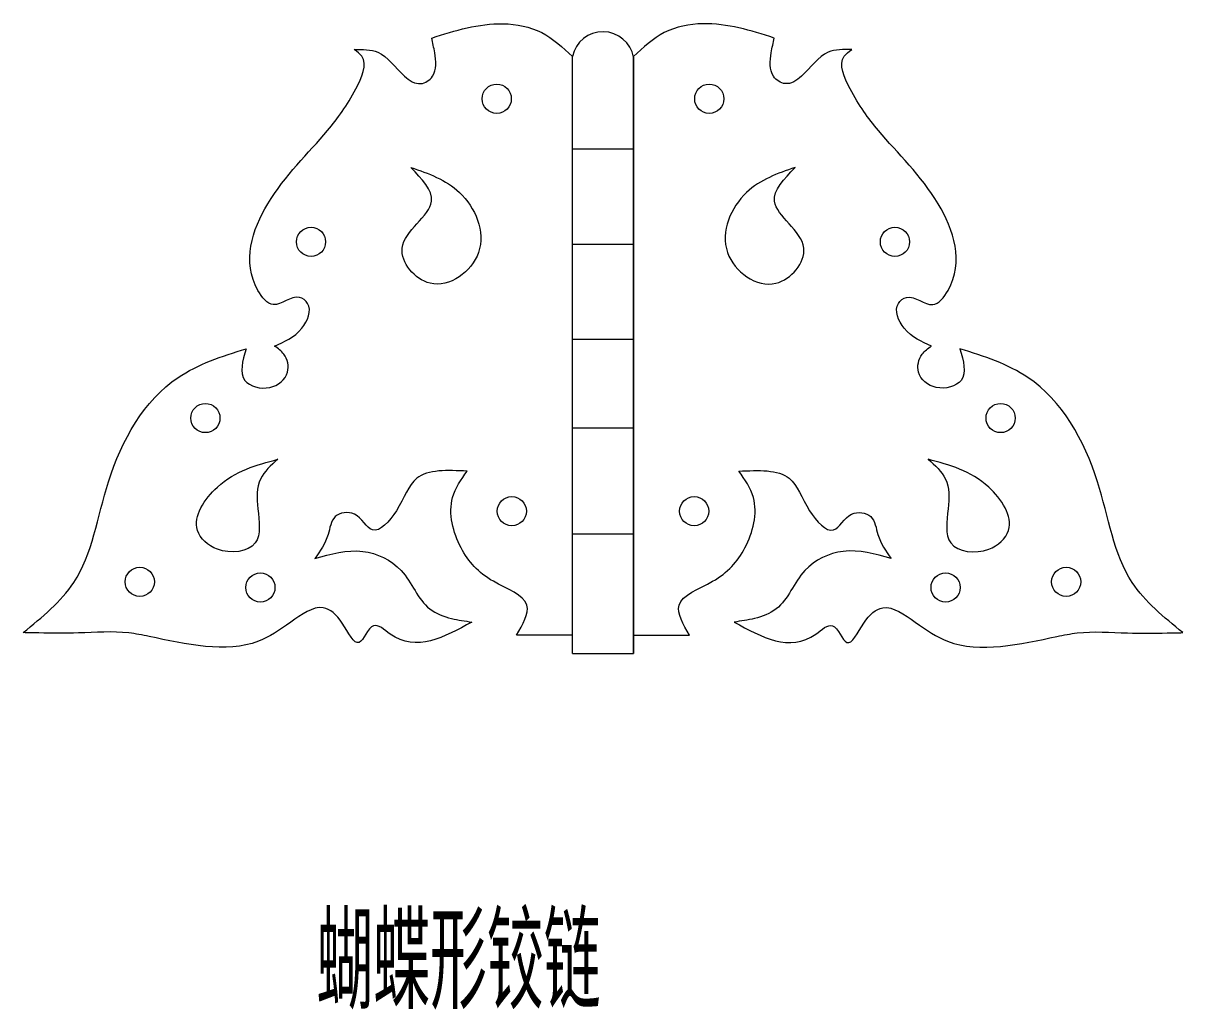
# Model space of a CAD drawing. Header units: millimetres. Extents: x -51923 to -51163, y -26833 to -26390.
# Drawn here: x -51767.1 to -51725.37, y -26714.15 to -26678.67 of the extents above; entities that cross this region are included whole.
import ezdxf

# ---------------------------------------------------------------- set-up
doc = ezdxf.new("R2010")
doc.units = ezdxf.units.MM
doc.header["$LTSCALE"] = 0.35
doc.styles.get("Standard").update_dxf_attribs({"font": 'simhei.ttf', "width": 0.5})

msp = doc.modelspace()

# ---------------------------------------------------------------- linework, layer by layer
at = {"lineweight": 13}
for p, q in [((-51747.336, -26683.185), (-51745.133, -26683.185)), ((-51747.336, -26686.618), (-51745.133, -26686.618)), ((-51745.133, -26690.049), (-51747.336, -26690.049)), ((-51747.336, -26693.221), (-51745.133, -26693.221)), ((-51747.336, -26697.04), (-51745.133, -26697.04)), ((-51747.336, -26700.678), (-51749.347, -26700.678)), ((-51745.133, -26700.678), (-51743.123, -26700.678))]:
    msp.add_line(p, q, dxfattribs=at)
for points in [[(-51747.336, -26701.337), (-51747.336, -26679.864)], [(-51745.133, -26701.337), (-51745.133, -26679.864)], [(-51745.133, -26679.892), (-51745.133, -26701.337)], [(-51747.336, -26701.337), (-51745.133, -26701.337)]]:
    msp.add_lwpolyline(points, dxfattribs=at)
for centre in [(-51750.059, -26681.389), (-51742.411, -26681.389), (-51756.741, -26686.535), (-51735.729, -26686.535), (-51760.543, -26692.871), (-51731.927, -26692.871), (-51749.517, -26696.221), (-51742.953, -26696.221), (-51762.904, -26698.762), (-51729.566, -26698.762), (-51758.564, -26698.965), (-51733.906, -26698.965)]:
    msp.add_circle(centre, 0.525, dxfattribs=at)
msp.add_arc((-51746.238, -26680.104), 1.125, 10.8967, 167.6694, dxfattribs=at)
for points in [[(-51752.397, -26679.205), (-51749.829, -26678.692), (-51748.44, -26679.012), (-51747.336, -26679.864)], [(-51740.073, -26679.205), (-51742.641, -26678.692), (-51744.03, -26679.012), (-51745.133, -26679.864)], [(-51755.185, -26679.623), (-51754.343, -26679.713), (-51753.376, -26680.581), (-51752.794, -26680.845), (-51752.37, -26680.581), (-51752.291, -26679.734), (-51752.397, -26679.205)], [(-51737.285, -26679.623), (-51738.127, -26679.713), (-51739.094, -26680.581), (-51739.676, -26680.845), (-51740.099, -26680.581), (-51740.179, -26679.734), (-51740.073, -26679.205)], [(-51758.056, -26690.281), (-51757.076, -26689.642), (-51756.863, -26688.748), (-51757.162, -26688.536), (-51758.099, -26688.791), (-51758.653, -26688.28), (-51758.296, -26685.163), (-51756.147, -26682.532), (-51755.126, -26681.029), (-51754.913, -26679.862), (-51755.185, -26679.623)], [(-51734.413, -26690.281), (-51735.393, -26689.642), (-51735.606, -26688.748), (-51735.308, -26688.536), (-51734.371, -26688.791), (-51733.817, -26688.28), (-51734.174, -26685.163), (-51736.323, -26682.532), (-51737.344, -26681.029), (-51737.557, -26679.862), (-51737.285, -26679.623)], [(-51753.144, -26683.859), (-51752.405, -26685.072), (-51753.461, -26686.76), (-51752.458, -26688.025), (-51750.716, -26686.918), (-51751.402, -26684.756), (-51753.144, -26683.859)], [(-51739.325, -26683.859), (-51740.064, -26685.072), (-51739.009, -26686.76), (-51740.012, -26688.025), (-51741.753, -26686.918), (-51741.067, -26684.756), (-51739.325, -26683.859)], [(-51767.099, -26700.588), (-51765.281, -26698.79), (-51764.029, -26695.161), (-51761.528, -26691.412), (-51759.081, -26690.38)], [(-51759.081, -26690.38), (-51759.121, -26691.515), (-51758.227, -26691.771), (-51757.588, -26691.217), (-51757.715, -26690.579), (-51758.056, -26690.281)], [(-51733.389, -26690.38), (-51733.348, -26691.515), (-51734.243, -26691.771), (-51734.882, -26691.217), (-51734.754, -26690.579), (-51734.413, -26690.281)], [(-51725.371, -26700.588), (-51727.188, -26698.79), (-51728.441, -26695.161), (-51730.942, -26691.412), (-51733.389, -26690.38)], [(-51757.935, -26694.354), (-51760.113, -26695.356), (-51760.826, -26696.91), (-51760.113, -26697.59), (-51758.752, -26697.363), (-51758.655, -26696.133), (-51758.558, -26695.064), (-51757.935, -26694.354)], [(-51734.535, -26694.354), (-51732.356, -26695.356), (-51731.644, -26696.91), (-51732.356, -26697.59), (-51733.718, -26697.363), (-51733.815, -26696.133), (-51733.912, -26695.064), (-51734.535, -26694.354)], [(-51751.128, -26694.78), (-51752.939, -26695.039), (-51753.671, -26696.202), (-51754.534, -26696.891), (-51755.18, -26696.331), (-51755.87, -26696.417), (-51756.129, -26697.063), (-51756.603, -26697.924)], [(-51749.347, -26700.678), (-51748.973, -26699.604), (-51750.18, -26698.743), (-51751.344, -26697.537), (-51751.645, -26695.728), (-51751.128, -26694.78)], [(-51743.123, -26700.678), (-51743.497, -26699.604), (-51742.29, -26698.743), (-51741.126, -26697.537), (-51740.824, -26695.728), (-51741.342, -26694.78)], [(-51741.342, -26694.78), (-51739.531, -26695.039), (-51738.798, -26696.202), (-51737.936, -26696.891), (-51737.29, -26696.331), (-51736.6, -26696.417), (-51736.341, -26697.063), (-51735.867, -26697.924)], [(-51756.603, -26697.924), (-51754.878, -26697.666), (-51753.499, -26698.355), (-51752.464, -26699.734), (-51751.688, -26700.078), (-51750.956, -26700.207)], [(-51735.867, -26697.924), (-51737.591, -26697.666), (-51738.971, -26698.355), (-51740.005, -26699.734), (-51740.781, -26700.078), (-51741.514, -26700.207)], [(-51750.956, -26700.207), (-51753.892, -26700.64), (-51754.495, -26700.339), (-51755.013, -26700.942), (-51755.616, -26700.253), (-51756.306, -26699.693), (-51757.47, -26700.21), (-51758.634, -26700.899), (-51762.566, -26700.728), (-51763.298, -26700.599), (-51765.109, -26700.599), (-51766.532, -26700.599), (-51767.099, -26700.588)], [(-51741.514, -26700.207), (-51738.578, -26700.64), (-51737.974, -26700.339), (-51737.457, -26700.942), (-51736.854, -26700.253), (-51736.164, -26699.693), (-51735, -26700.21), (-51733.836, -26700.899), (-51729.904, -26700.728), (-51729.171, -26700.599), (-51727.361, -26700.599), (-51725.938, -26700.599), (-51725.371, -26700.588)]]:
    msp.add_spline(points, degree=3, dxfattribs=at)

# ---------------------------------------------------------------- texts
at = {"lineweight": 5, "insert": (-51756.55, -26710.8), "char_height": 3, "width": 21.38966, "attachment_point": 1}
msp.add_mtext('{\\fSimSun|b0|i0|c134|p54;蝴蝶形铰链}', dxfattribs=at)

doc.saveas('drawing.dxf')
